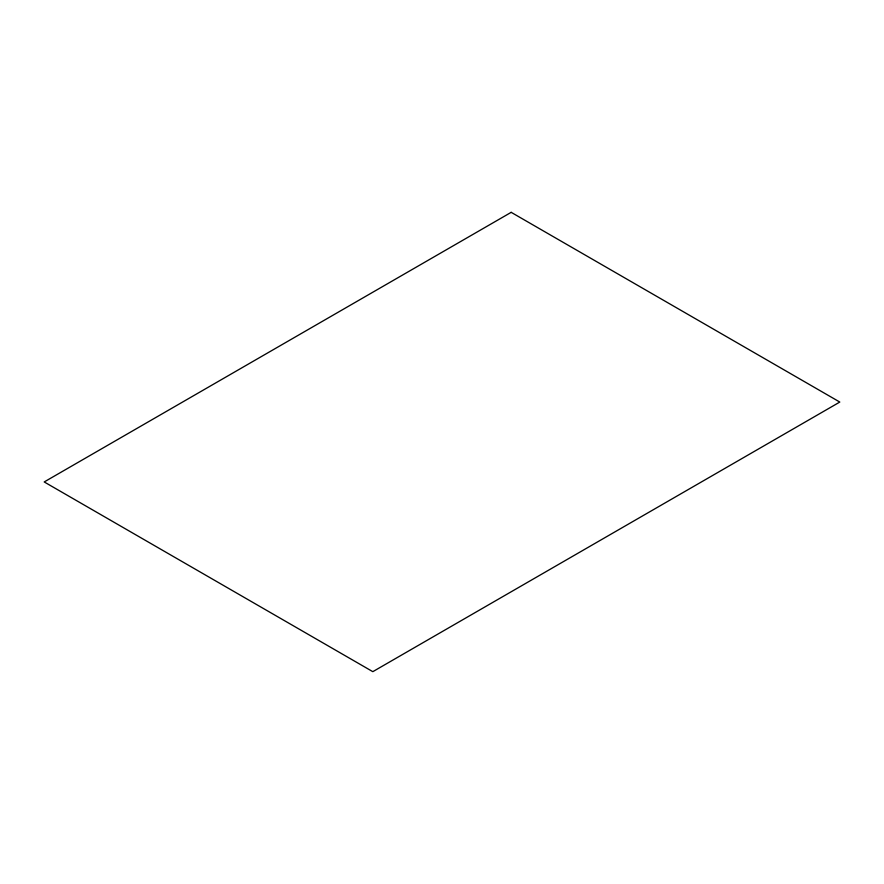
<?xml version="1.0" encoding="UTF-8"?>
<svg xmlns="http://www.w3.org/2000/svg" width="884" height="884" viewBox="0 0 884 884"><rect width="100%" height="100%" fill="white"/><g stroke="black" fill="none" stroke-linecap="round" stroke-linejoin="round"><path stroke-width="1.33" d="M511.184 212.337L44.2 481.946L372.816 671.663L839.8 402.054L511.184 212.337"/></g></svg>
